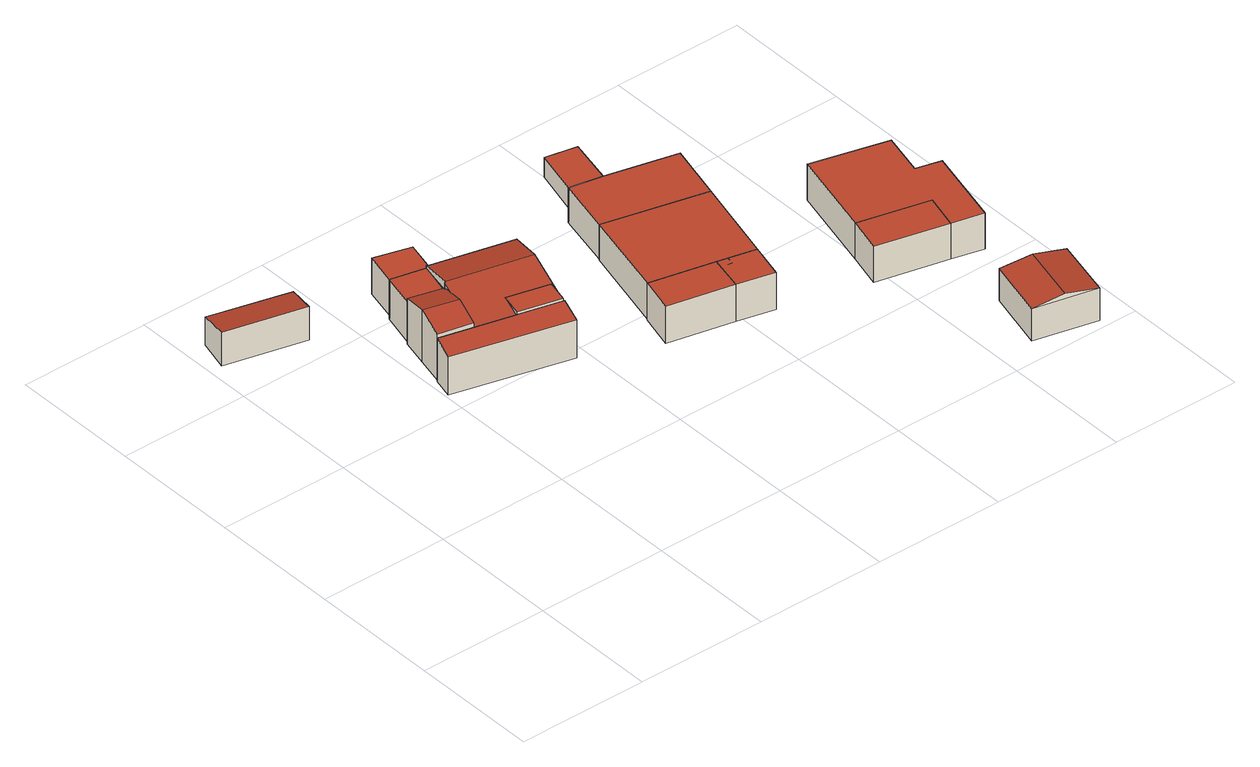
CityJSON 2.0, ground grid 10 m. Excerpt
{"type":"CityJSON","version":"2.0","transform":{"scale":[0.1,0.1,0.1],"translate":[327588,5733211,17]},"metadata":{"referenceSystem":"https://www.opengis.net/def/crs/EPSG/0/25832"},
"CityObjects":{
"building1":{"type":"Building","attributes":{"Geometrietyp2DReferenz":"3000","Gemeindeschluessel":"05170012","function":"51009_1610","roofType":"2100","measuredHeight":2.74},"geometry":[{"type":"Solid","lod":"2","boundaries":[[[[0,1,2,3]],[[4,5,1,0]],[[6,7,5,4]],[[3,2,7,6]],[[4,0,3,6]],[[1,5,7,2]]]],"semantics":{"surfaces":[{"type":"WallSurface"},{"type":"RoofSurface"},{"type":"GroundSurface"}],"values":[[0,0,0,0,1,2]]}}]},
"building2":{"type":"Building","attributes":{"Gemeindeschluessel":"05170012","Geometrietyp2DReferenz":"3000","function":"51009_1610"},"children":["building2-1","building2-2"]},
"building2-1":{"type":"BuildingPart","attributes":{"roofType":"2100","measuredHeight":3.48},"parents":["building2"],"geometry":[{"type":"MultiSurface","lod":"2","boundaries":[[[8,9,10,11]],[[12,13,9,8]],[[14,15,13,12]],[[16,17,18,19]],[[11,10,17,16]],[[19,14,12,8,11,16]],[[9,13,15,18,17,10]],[[20,21,18,15]],[[14,19,22,23]],[[21,20,23,22]]],"semantics":{"surfaces":[{"type":"WallSurface"},{"type":"RoofSurface"},{"type":"GroundSurface"},{"type":"ClosureSurface"}],"values":[0,0,0,0,0,1,2,0,0,3]}}]},
"building2-2":{"type":"BuildingPart","attributes":{"roofType":"9999","measuredHeight":3},"parents":["building2"],"geometry":[{"type":"MultiSurface","lod":"2","boundaries":[[[22,21,20,23]]],"semantics":{"surfaces":[{"type":"WallSurface"}],"values":[0]}}]},
"building3":{"type":"Building","attributes":{"Geometrietyp2DReferenz":"3000","Gemeindeschluessel":"05170012","function":"31001_2723","roofType":"1000","measuredHeight":2.9},"address":[{"country":"Germany","locality":"Hamminkeln","thoroughfareNumber":"50","thoroughfareName":"Alte Poststraße"}],"geometry":[{"type":"Solid","lod":"2","boundaries":[[[[24,25,26,27]],[[28,29,25,24]],[[30,31,29,28]],[[32,33,31,30]],[[27,26,33,32]],[[30,28,24,27,32]],[[25,29,31,33,26]]]],"semantics":{"surfaces":[{"type":"WallSurface"},{"type":"RoofSurface"},{"type":"GroundSurface"}],"values":[[0,0,0,0,0,1,2]]}}]},
"building4":{"type":"Building","attributes":{"Gemeindeschluessel":"05170012","Geometrietyp2DReferenz":"3000","function":"31001_1312"},"address":[{"country":"Germany","locality":"Hamminkeln","thoroughfareNumber":"50","thoroughfareName":"Alte Poststraße"}],"children":["building4-1","building4-2","building4-3","building4-4"]},
"building4-1":{"type":"BuildingPart","attributes":{"roofType":"3100","measuredHeight":4.15},"parents":["building4"],"geometry":[{"type":"MultiSurface","lod":"2","boundaries":[[[34,35,36,37]],[[38,39,40,41]],[[42,43,39,38]],[[44,45,43,42]],[[46,47,45,44]],[[48,49,47,46]],[[50,51,52,53]],[[42,38,41,34,44]],[[37,50,53,54,55,48,46,44,34]],[[36,35,40,39,43,45,47,49,56,57,52,51]],[[37,58,59]],[[50,60,61,51]],[[60,59,58,36,61]],[[62,63,40,35]],[[34,41,30,64]],[[64,30,63,62]],[[21,65,56,49]],[[48,55,65,21]],[[65,66,57,56]],[[55,54,66,65]],[[66,20,52,57]],[[54,53,20,66]]],"semantics":{"surfaces":[{"type":"WallSurface"},{"type":"RoofSurface"},{"type":"GroundSurface"},{"type":"ClosureSurface"}],"values":[0,0,0,0,0,0,0,1,1,2,0,3,3,0,0,3,0,3,0,3,0,3]}}]},
"building4-2":{"type":"BuildingPart","attributes":{"roofType":"3100","measuredHeight":4.19},"parents":["building4"],"geometry":[{"type":"MultiSurface","lod":"2","boundaries":[[[67,68,51,69]],[[70,71,68,67]],[[72,73,71,70]],[[58,72,70,74]],[[67,69,74,70]],[[51,68,71,73,36,61]],[[74,69,50,60]],[[60,50,51,61]],[[75,76,36,73]],[[72,58,77,78]],[[76,75,78,77]],[[74,60,59]],[[36,58,59,60,61]]],"semantics":{"surfaces":[{"type":"WallSurface"},{"type":"RoofSurface"},{"type":"GroundSurface"},{"type":"ClosureSurface"}],"values":[0,0,0,1,1,2,0,3,0,0,3,0,3]}}]},
"building4-3":{"type":"BuildingPart","attributes":{"roofType":"1000","measuredHeight":3.46},"address":[{"country":"Germany","locality":"Hamminkeln","thoroughfareNumber":"50","thoroughfareName":"Alte Poststraße"}],"parents":["building4"],"geometry":[{"type":"MultiSurface","lod":"2","boundaries":[[[79,20,21,80]],[[55,54,79,80]],[[66,65,21,20]],[[79,54,53]],[[53,54,66,20]],[[54,55,65,66]],[[80,48,55]],[[55,48,21,65]]],"semantics":{"surfaces":[{"type":"WallSurface"},{"type":"RoofSurface"},{"type":"GroundSurface"},{"type":"ClosureSurface"}],"values":[0,1,2,0,3,3,0,3]}}]},
"building4-4":{"type":"BuildingPart","attributes":{"roofType":"1000","measuredHeight":3.22},"address":[{"country":"Germany","locality":"Hamminkeln","thoroughfareNumber":"50","thoroughfareName":"Alte Poststraße"}],"parents":["building4"],"geometry":[{"type":"MultiSurface","lod":"2","boundaries":[[[30,63,81,32]],[[32,81,75,78]],[[77,30,32,78]],[[63,76,75,81]],[[64,77,76,62]],[[30,64,62,63]],[[77,78,75,76]]],"semantics":{"surfaces":[{"type":"WallSurface"},{"type":"RoofSurface"},{"type":"GroundSurface"},{"type":"ClosureSurface"}],"values":[0,0,1,2,0,3,3]}}]},
"building5":{"type":"Building","attributes":{"Geometrietyp2DReferenz":"3000","Gemeindeschluessel":"05170012","function":"51009_1610","roofType":"1000","measuredHeight":2.99},"geometry":[{"type":"Solid","lod":"2","boundaries":[[[[82,83,84,85]],[[86,87,83,82]],[[88,89,87,86]],[[85,84,89,88]],[[86,82,85,88]],[[83,87,89,84]]]],"semantics":{"surfaces":[{"type":"WallSurface"},{"type":"RoofSurface"},{"type":"GroundSurface"}],"values":[[0,0,0,0,1,2]]}}]},
"building6":{"type":"Building","attributes":{"Geometrietyp2DReferenz":"3000","Gemeindeschluessel":"05170012","function":"51009_1610","roofType":"1000","measuredHeight":2.99},"geometry":[{"type":"Solid","lod":"2","boundaries":[[[[90,91,84,85]],[[92,93,91,90]],[[82,83,93,92]],[[85,84,83,82]],[[92,90,85,82]],[[91,93,83,84]]]],"semantics":{"surfaces":[{"type":"WallSurface"},{"type":"RoofSurface"},{"type":"GroundSurface"}],"values":[[0,0,0,0,1,2]]}}]},
"building7":{"type":"Building","attributes":{"Geometrietyp2DReferenz":"3000","Gemeindeschluessel":"05170012","function":"31001_1312","roofType":"1000","measuredHeight":2.86},"address":[{"country":"Germany","locality":"Hamminkeln","thoroughfareNumber":"52","thoroughfareName":"Alte Poststraße"}],"geometry":[{"type":"Solid","lod":"2","boundaries":[[[[94,95,96,97]],[[98,99,95,94]],[[85,100,99,98]],[[88,101,100,85]],[[102,103,101,88]],[[104,105,103,102]],[[90,106,105,104]],[[107,108,106,90]],[[97,96,108,107]],[[90,104,102,88,85,98,94,97,107]],[[95,99,100,101,103,105,106,108,96]]]],"semantics":{"surfaces":[{"type":"WallSurface"},{"type":"RoofSurface"},{"type":"GroundSurface"}],"values":[[0,0,0,0,0,0,0,0,0,1,2]]}}]},
"building8":{"type":"Building","attributes":{"Geometrietyp2DReferenz":"3000","Gemeindeschluessel":"05170012","function":"31001_1312","roofType":"1000","measuredHeight":1.54},"address":[{"country":"Germany","locality":"Hamminkeln","thoroughfareNumber":"52","thoroughfareName":"Alte Poststraße"}],"geometry":[{"type":"Solid","lod":"2","boundaries":[[[[109,110,111,112]],[[113,114,110,109]],[[115,116,114,113]],[[112,111,116,115]],[[113,109,112,115]],[[110,114,116,111]]]],"semantics":{"surfaces":[{"type":"WallSurface"},{"type":"RoofSurface"},{"type":"GroundSurface"}],"values":[[0,0,0,0,1,2]]}}]},
"building9":{"type":"Building","attributes":{"Geometrietyp2DReferenz":"3000","Gemeindeschluessel":"05170012","function":"31001_1312","roofType":"1000","measuredHeight":2.71},"address":[{"country":"Germany","locality":"Hamminkeln","thoroughfareNumber":"52","thoroughfareName":"Alte Poststraße"}],"geometry":[{"type":"Solid","lod":"2","boundaries":[[[[113,117,118,115]],[[119,120,117,113]],[[104,121,120,119]],[[102,122,121,104]],[[115,118,122,102]],[[104,119,113,115,102]],[[117,120,121,122,118]]]],"semantics":{"surfaces":[{"type":"WallSurface"},{"type":"RoofSurface"},{"type":"GroundSurface"}],"values":[[0,0,0,0,0,1,2]]}}]},
"building10":{"type":"Building","attributes":{"Geometrietyp2DReferenz":"3000","Gemeindeschluessel":"05170012","function":"51009_1610","roofType":"1000","measuredHeight":2.96},"geometry":[{"type":"Solid","lod":"2","boundaries":[[[[123,124,125,126]],[[127,128,124,123]],[[129,130,128,127]],[[126,125,130,129]],[[127,123,126,129]],[[124,128,130,125]]]],"semantics":{"surfaces":[{"type":"WallSurface"},{"type":"RoofSurface"},{"type":"GroundSurface"}],"values":[[0,0,0,0,1,2]]}}]},
"building11":{"type":"Building","attributes":{"Geometrietyp2DReferenz":"3000","Gemeindeschluessel":"05170012","function":"31001_1313","roofType":"3100","measuredHeight":2.98},"address":[{"country":"Germany","locality":"Hamminkeln","thoroughfareNumber":"54","thoroughfareName":"Alte Poststraße"}],"geometry":[{"type":"Solid","lod":"2","boundaries":[[[[131,132,133,134]],[[135,136,132,131]],[[137,138,136,135]],[[134,133,138,137]],[[131,139,135]],[[137,140,134]],[[134,140,139,131]],[[135,139,140,137]],[[132,136,138,133]]]],"semantics":{"surfaces":[{"type":"WallSurface"},{"type":"RoofSurface"},{"type":"GroundSurface"}],"values":[[0,0,0,0,0,0,1,1,2]]}}]},
"building12":{"type":"Building","attributes":{"Geometrietyp2DReferenz":"3000","Gemeindeschluessel":"05170012","function":"31001_1312","roofType":"1000","measuredHeight":2.94},"address":[{"country":"Germany","locality":"Hamminkeln","thoroughfareNumber":"54","thoroughfareName":"Alte Poststraße"}],"geometry":[{"type":"Solid","lod":"2","boundaries":[[[[126,125,124,123]],[[129,130,125,126]],[[141,142,130,129]],[[143,144,142,141]],[[145,146,144,143]],[[147,148,146,145]],[[149,150,148,147]],[[123,124,150,149]],[[147,145,143,141,129,126,123,149]],[[125,130,142,144,146,148,150,124]]]],"semantics":{"surfaces":[{"type":"WallSurface"},{"type":"RoofSurface"},{"type":"GroundSurface"}],"values":[[0,0,0,0,0,0,0,0,1,2]]}}]}
},
"vertices":[
[8,348,39],[8,348,16],[2,324,16],[2,324,43],[69,332,39],[69,332,16],[63,309,43],[63,309,16],
[98,211,42],[98,211,11],[187,188,11],[187,188,42],[102,227,46],[102,227,11],[158,213,46],[158,213,11],[191,205,46],[191,205,11],[190,205,11],[190,205,46],[158,213,13],[190,205,13],[190,205,43],[158,213,43],
[153,312,46],[153,312,17],[125,320,17],[125,320,46],[147,288,46],[147,288,17],[145,289,46],[145,289,17],[119,295,46],[119,295,17],
[139,263,53],[139,263,12],[138,262,12],[138,262,53],[147,288,48],[147,288,12],[145,289,12],[145,289,48],[208,273,48],[208,273,12],[202,248,53],[202,248,12],[191,205,44],[191,205,12],[190,205,44],[190,205,12],[128,221,44],[128,221,12],[158,213,12],[158,213,44],[162,230,48],[194,222,48],[194,222,12],[162,230,12],[138,262,49],[136,253,51],[133,241,49],[133,241,12],[139,263,14],[145,289,14],[139,263,46],[194,222,13],[162,230,13],
[102,227,49],[102,227,12],[128,221,49],[107,248,54],[107,248,12],[112,269,49],[112,269,12],[133,241,54],[112,269,14],[138,262,14],[138,262,46],[112,269,46],
[158,213,48],[190,205,48],
[119,295,14],
[291,152,41],[291,152,11],[297,179,11],[297,179,41],[241,163,41],[241,163,11],[248,190,41],[248,190,11],
[326,172,41],[326,172,11],[319,145,41],[319,145,11],
[300,172,41],[300,172,12],[304,171,12],[304,171,41],[301,178,41],[301,178,12],[297,179,12],[248,190,12],[265,258,41],[265,258,12],[343,239,41],[343,239,12],[326,172,12],[305,177,41],[305,177,12],
[308,331,41],[308,331,25],[284,336,25],[284,336,41],[300,296,41],[300,296,25],[275,301,41],[275,301,25],
[300,296,13],[275,301,13],[354,283,41],[354,283,13],[343,239,13],[265,258,13],
[441,115,39],[441,115,10],[448,142,10],[448,142,39],[387,128,39],[387,128,10],[394,155,39],[394,155,10],
[476,7,32],[476,7,6],[487,53,6],[487,53,32],[428,18,32],[428,18,6],[440,65,32],[440,65,6],[452,13,36],[463,59,36],
[411,223,39],[411,223,10],[469,208,39],[469,208,10],[461,175,39],[461,175,10],[480,170,39],[480,170,10],[465,109,39],[465,109,10]
]}
